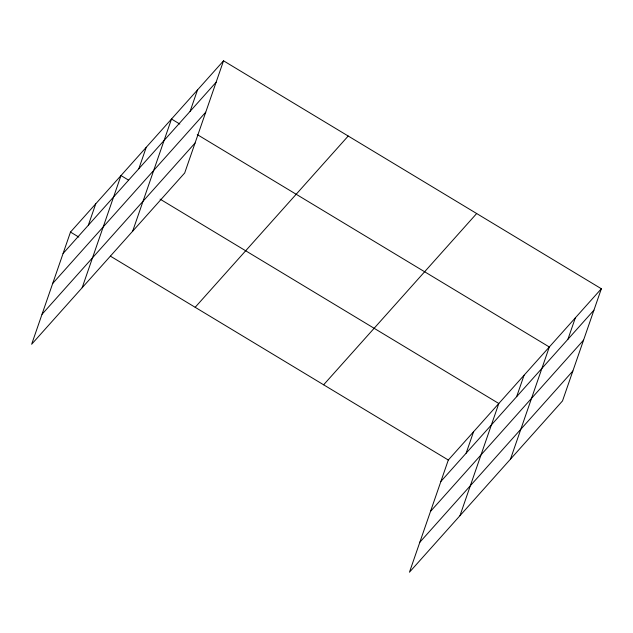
<?xml version="1.0" encoding="UTF-8"?>
<svg xmlns="http://www.w3.org/2000/svg" width="633" height="633" viewBox="0 0 633 633"><rect width="100%" height="100%" fill="white"/><g stroke="black" fill="none" stroke-linecap="round" stroke-linejoin="round"><path stroke-width="0.95" d="M223.536 60.808L70.492 232.074L31.65 344.249L184.694 172.975L223.536 60.808L601.35 288.751L562.508 400.926L409.464 572.192L448.306 460.025L601.35 288.751M88.327 225.237L95.749 203.818M82.155 287.73L120.998 175.555L128.475 180.073M138.833 168.718L146.247 147.299M132.661 231.211L171.503 119.036L179.812 124.052M190.106 111.345L197.52 89.918M466.141 453.188L473.555 431.761M459.969 515.673L498.812 403.506L160.062 199.126M516.647 396.669L524.061 375.242M510.475 459.154L549.317 346.987L197.267 134.584M567.912 339.288L575.334 317.869M63.078 253.501L216.122 82.227M52.705 283.449L205.749 112.176M42.023 314.3L195.067 143.026M195.17 307.298L348.213 136.024M323.629 384.801L476.673 213.527M440.885 481.444L593.928 310.17M430.519 511.393L583.563 340.119M419.829 542.252L572.881 370.978M70.492 232.074L78.808 237.09M110.387 256.143L448.306 460.025"/></g></svg>
